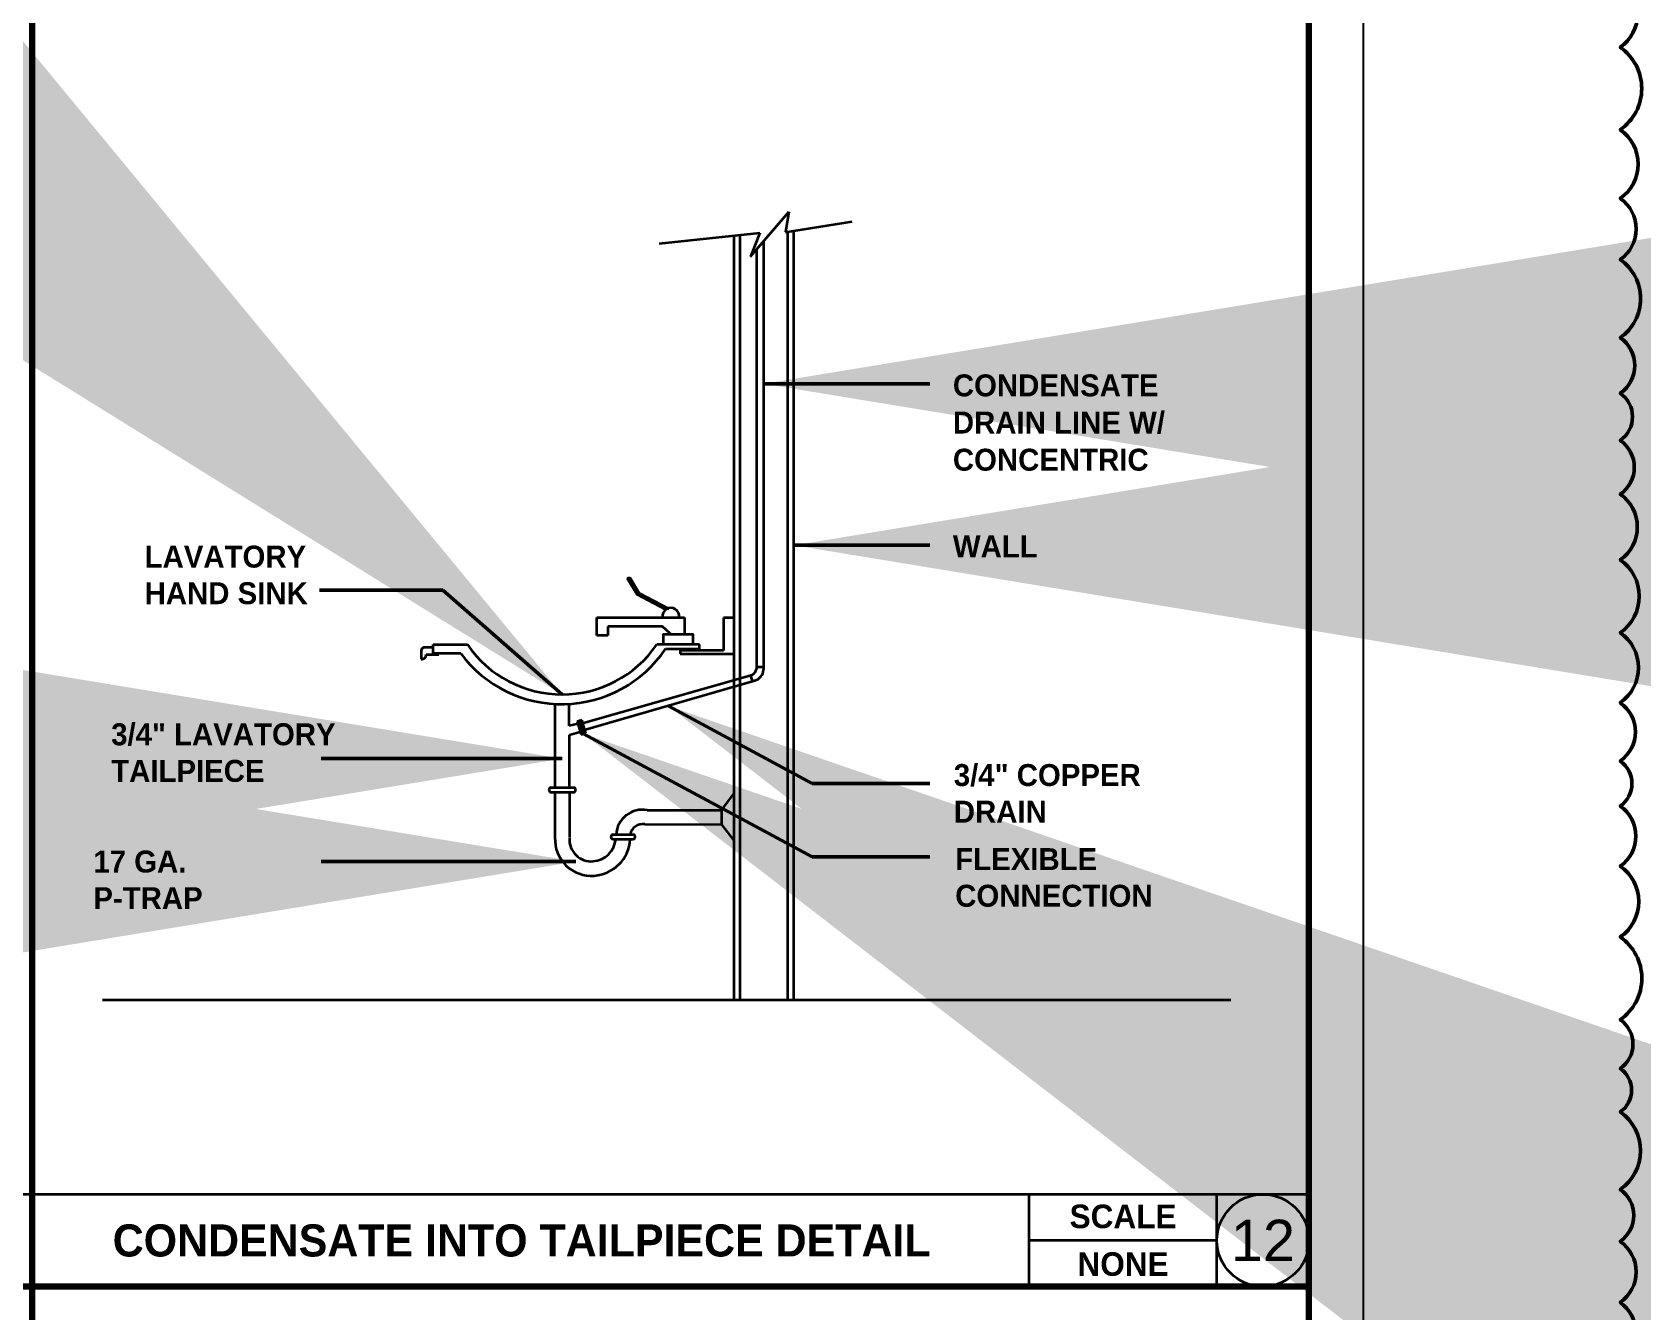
# Model space of a CAD drawing. Header units: inches. Extents: x 2025 to 34930, y -6955 to 4650.
# Drawn here: x 9543.8 to 9850.8, y -2398.6 to -2154.8 of the extents above; entities that cross this region are included whole.
import ezdxf

# ---------------------------------------------------------------- set-up
doc = ezdxf.new("R2010")
doc.units = ezdxf.units.IN
doc.header["$MEASUREMENT"] = 0
doc.layers.get('DEFPOINTS').update_dxf_attribs({"color": 104})
for name, color, linetype, lineweight in [('M-HVAC-EXHS-DUCT', 3, 'Continuous', 50), ('PDF-TEXT', 7, 'Continuous', 35), ('REV.01', 1, 'Continuous', 50)]:
    doc.layers.add(name, color=color, linetype=linetype, lineweight=lineweight)
doc.styles.add('Century Gothic_B', font='GOTHICB.TTF', dxfattribs={"height": 6.659722})
doc.styles.add('PDF Arial', font='arial.ttf')
doc.styles.add('PDF Arial Bold', font='arialbd.ttf')
doc.styles.add('SWISS', font='swissl.ttf')
doc.dimstyles.new('STANDARD$7', dxfattribs={"dimscale": 48, "dimtxt": 0.125, "dimasz": 0.125, "dimexe": 0.0625, "dimexo": 0.0625, "dimgap": 0.0625, "dimtad": 1, "dimdec": 0, "dimzin": 3, "dimdsep": 46, "dimlunit": 4, "dimtxsty": 'SWISS', "dimcen": 0.0625, "dimadec": 0, "dimazin": 0, "dimtfac": 1, "dimtdec": 0, "dimtmove": 0, "dimatfit": 3, "dimfxl": 1, "dimfrac": 2, "dimtolj": 1, "dimtzin": 0, "dimarcsym": 0})

# ---------------------------------------------------------------- blocks, each defined once
blk = doc.blocks.new('p detail 12')
at = {"layer": 'PDF-TEXT', "ltscale": 20}
for p, q in [((9680.78, -2197.52), (9688.14, -2189.03)), ((9688.14, -2189.03), (9687.45, -2192.88)), ((9687.45, -2192.88), (9700.2, -2190.9)), ((9663.37, -2195.09), (9682.56, -2193.06)), ((9677.62, -2193.61), (9677.62, -2339.34)), ((9678.77, -2193.61), (9678.77, -2339.34)), ((9682.56, -2193.06), (9680.78, -2197.52)), ((9687.92, -2339.34), (9687.92, -2192.63)), ((9689.06, -2339.34), (9689.06, -2192.63)), ((9772.36, -2339.34), (9557.25, -2339.34))]:
    blk.add_line(p, q, dxfattribs=at)
at = {"layer": 'PDF-TEXT', "ltscale": 0.3}
for p, q in [((9681.92, -2196.21), (9681.92, -2276.24)), ((9683.29, -2194.62), (9683.29, -2276.33)), ((9657.31, -2258.91), (9657.77, -2258.74)), ((9659.22, -2262.02), (9657.31, -2258.91)), ((9657.77, -2258.74), (9659.56, -2261.73)), ((9664.62, -2264.87), (9659.22, -2262.02)), ((9659.56, -2261.73), (9665.04, -2264.62)), ((9665.04, -2264.62), (9664.98, -2264.91)), ((9651.48, -2269.79), (9651.49, -2266.37)), ((9651.49, -2266.37), (9668.24, -2266.37)), ((9653.6, -2268.12), (9653.6, -2269.79)), ((9664.03, -2268.12), (9653.6, -2268.12)), ((9665.54, -2269.49), (9664.03, -2268.12)), ((9668.24, -2266.37), (9668.24, -2269.54)), ((9675.66, -2266.48), (9675.66, -2272.66)), ((9677.62, -2266.48), (9675.66, -2266.48)), ((9653.6, -2269.79), (9651.48, -2269.79)), ((9618.01, -2272.95), (9618.01, -2274.33)), ((9620.32, -2272.09), (9618.68, -2272.09)), ((9618.96, -2273.47), (9621.37, -2273.47)), ((9620.32, -2271.55), (9626.82, -2271.55)), ((9620.32, -2273.27), (9620.32, -2271.55)), ((9625.58, -2273.27), (9620.32, -2273.27)), ((9621.37, -2273.47), (9621.37, -2273.27)), ((9671.1, -2271.55), (9662.93, -2271.55)), ((9664.59, -2272.39), (9671.1, -2272.39)), ((9667.37, -2272.66), (9667.37, -2273.34)), ((9675.66, -2272.66), (9667.37, -2272.66)), ((9667.37, -2273.34), (9677.62, -2273.34)), ((9671.1, -2272.39), (9671.1, -2271.55)), ((9648.09, -2286.72), (9681.14, -2277.33)), ((9681.92, -2275.82), (9683.29, -2275.82)), ((9648.46, -2288), (9681.64, -2278.4)), ((9680.8, -2277.42), (9681.13, -2278.55)), ((9643.52, -2282.87), (9643.52, -2298.7)), ((9646.24, -2287.05), (9646.24, -2282.86)), ((9648.43, -2286.52), (9646.24, -2287.05)), ((9648.65, -2285.94), (9647.75, -2286.25)), ((9649.4, -2288.42), (9647.75, -2286.25)), ((9647.75, -2286.25), (9648.5, -2288.69)), ((9648.2, -2286.09), (9648.94, -2288.56)), ((9648.45, -2286.51), (9648.93, -2288.01)), ((9648.65, -2285.94), (9648.5, -2288.69)), ((9649.41, -2288.45), (9648.65, -2285.94)), ((9646.29, -2288.75), (9648.93, -2288.01)), ((9646.29, -2298.79), (9646.29, -2288.75)), ((9648.09, -2286.72), (9648.46, -2288)), ((9648.5, -2288.69), (9649.4, -2288.42)), ((9648.5, -2288.69), (9649.41, -2288.45)), ((9642.67, -2298.79), (9647.15, -2298.79)), ((9642.67, -2299.71), (9647.15, -2299.71)), ((9643.51, -2299.71), (9643.51, -2308.35)), ((9646.27, -2299.71), (9646.27, -2308.35)), ((9675.28, -2303.1), (9677.62, -2299.99)), ((9661.11, -2303.1), (9675.28, -2303.1)), ((9675.28, -2303.1), (9675.27, -2305.86)), ((9654.59, -2307.76), (9658.37, -2307.76)), ((9660.64, -2305.82), (9675.27, -2305.86)), ((9675.27, -2305.86), (9677.62, -2308.92)), ((9654.59, -2308.68), (9658.37, -2308.68))]:
    blk.add_line(p, q, dxfattribs=at)
blk.add_lwpolyline([(9669.87, -2271.55), (9669.87, -2269.63), (9664.17, -2269.63), (9664.17, -2271.55)], dxfattribs=at)
for centre, radius, start, end in [((9665.59, -2266.13), 1.6, 351.345, 188.655), ((9618.7, -2272.8), 0.711, 92.0965, 192.3518), ((9618.1, -2273.47), 0.865, 263.9059, 360), ((9644.77, -2258.98), 23.93, 216.6623, 325.9111), ((9644.88, -2259.18), 21.89, 214.4276, 325.5724), ((9680.18, -2275.82), 1.79, 302.4733, 346.293), ((9680.96, -2276.16), 2.34, 285.3406, 355.7668), ((9642.87, -2299.25), 0.501, 113.4404, 246.5596), ((9646.98, -2299.25), 0.492, 290.8068, 69.1932), ((9660.22, -2308.1), 5.07, 79.9003, 176.2017), ((9654.66, -2308.22), 0.466, 99.4537, 260.5463), ((9660.24, -2308.21), 2.42, 80.3606, 169.4816), ((9658.37, -2308.22), 0.46, 269.2057, 90.7943), ((9650.46, -2308.69), 6.95, 177.1866, 274.4408), ((9650.46, -2308.69), 4.2, 177.1866, 274.4408), ((9650.43, -2308.16), 4.72, 274.3631, 353.6602), ((9650.45, -2308.22), 7.43, 274.2103, 356.384)]:
    blk.add_arc(centre, radius, start, end, dxfattribs=at)
at = {"layer": 'PDF-TEXT', "insert": (9719.39, -2220.03), "char_height": 4.1875, "width": 54.3903, "attachment_point": 1, "line_spacing_factor": 1.015092, "style": 'Century Gothic_B'}
blk.add_mtext('CONDENSATE DRAIN LINE W/ CONCENTRIC', dxfattribs=at)
at = {"layer": 'PDF-TEXT', "attachment_point": 1, "style": 'Century Gothic_B'}
for s, insert, char_height, width in [('LAVATORY HAND SINK', (9565.27, -2252.68, 2.6), 4.1875, 34.407), ('WALL', (9719.39, -2250.74), 4.188, 13.5938), ('3/4" LAVATORY TAILPIECE', (9558.89, -2286.56, 2.6), 4.1875, 62.7065), ('3/4" COPPER DRAIN', (9719.57, -2294.34), 4.1875, 49.0874), ('17 GA. P-TRAP', (9555.49, -2310.83, 2.6), 4.1875, 35.4354), ('FLEXIBLE CONNECTION', (9719.84, -2310.37), 4.1875, 56.6775)]:
    blk.add_mtext(s, dxfattribs=dict(at, insert=insert, char_height=char_height, width=width))
at = {"layer": 'PDF-TEXT'}
for points in [[(9683.29, -2221.82), (9705.7, -2221.82), (9715.02, -2221.82)], [(9689.06, -2252.62), (9705.7, -2252.62), (9715.02, -2252.62)], [(9644.88, -2281.07), (9622.12, -2261.19), (9598.59, -2261.19)], [(9665.12, -2283.26, -2.6), (9692.53, -2298.04, -2.6), (9715.02, -2298.04, -2.6)], [(9648.94, -2288.56), (9692.53, -2312.05), (9715.02, -2312.05)], [(9644.88, -2293.3), (9622.47, -2293.3), (9598.95, -2293.3)], [(9647.5, -2312.93), (9622.47, -2312.93), (9598.95, -2312.93)]]:
    blk.add_leader(points, dimstyle='STANDARD$7', override={"dimscale": 4608.000444, "dimtxt": 0.938, "dimasz": 0.125}, dxfattribs=at)

msp = doc.modelspace()

# ---------------------------------------------------------------- linework, layer by layer
at = {"layer": 'DEFPOINTS'}
msp.add_lwpolyline([(8330.71, -1857.81), (9797.6, -1857.81), (9797.6, -2938.88), (8330.71, -2938.88)], close=True, dxfattribs=at)
at = {"layer": 'PDF-TEXT', "color": 42, "lineweight": 100}
for p, q in [((9543.83, -1888.19), (9543.83, -2917.77)), ((9787.29, -1888.19), (9787.29, -2917.77)), ((9787.29, -2393.96), (8343.83, -2393.96))]:
    msp.add_line(p, q, dxfattribs=at)
at = {"layer": 'PDF-TEXT'}
for p, q in [((9787.29, -2376.39), (8343.83, -2376.39)), ((9733.96, -2393.96), (9733.96, -2376.39)), ((9769.73, -2393.96), (9769.73, -2376.39)), ((9769.73, -2385.17), (9733.96, -2385.17))]:
    msp.add_line(p, q, dxfattribs=at)
msp.add_circle((9778.51, -2385.17), 8.78, dxfattribs=at)
at = {"layer": 'REV.01'}
msp.add_lwpolyline([(9846.65, -2408.12, 0.520567), (9846.65, -2396.99, 0.520567), (9846.65, -2385.36, 0.520567), (9846.65, -2375.47, 0.520567), (9846.65, -2360.68, 0.520567), (9846.65, -2352.4, 0.520567), (9846.65, -2343.09, 0.520567), (9846.65, -2327.31, 0.520567), (9846.65, -2313.8, 0.520567), (9846.65, -2302.35, 0.520567), (9846.65, -2293.76, 0.520567), (9846.65, -2282.63, 0.520567), (9846.65, -2269.29, 0.520567), (9846.65, -2255.38, 0.520567), (9846.65, -2242.89, 0.520567), (9846.65, -2232.61, 0.520567), (9846.65, -2223.63, 0.520567), (9846.65, -2213.03, 0.520567), (9846.65, -2198.13, 0.520567), (9846.65, -2186.48, 0.520567), (9846.65, -2173.38, 0.520567), (9846.65, -2157.66, 0.520567), (9846.65, -2144.97, 0.520567)], format="xyb", dxfattribs=at)

# ---------------------------------------------------------------- block references
at = {"layer": 'M-HVAC-EXHS-DUCT'}
msp.add_blockref('p detail 12', (0, 0), dxfattribs=at)

# ---------------------------------------------------------------- texts
at = {"layer": 'PDF-TEXT', "attachment_point": 5}
for s, insert, char_height, width, style in [('{\\fCentury Gothic|b1|i0|c0|p34;SCALE}', (9751.84, -2380.62), 4.5, 35.7683, 'PDF Arial Bold'), ('12', (9778.51, -2385.17), 7.889, 17.5595, 'PDF Arial'), ('{\\fCentury Gothic|b1|i0|c0|p34;CONDENSATE INTO TAILPIECE DETAIL}', (9637.16, -2385.22), 6.1202, 186.6721, 'PDF Arial Bold'), ('{\\fCentury Gothic|b1|i0|c0|p34;NONE}', (9751.84, -2389.71), 4.5, 35.7683, 'PDF Arial Bold')]:
    msp.add_mtext(s, dxfattribs=dict(at, insert=insert, char_height=char_height, width=width, style=style))

doc.saveas('drawing.dxf')
